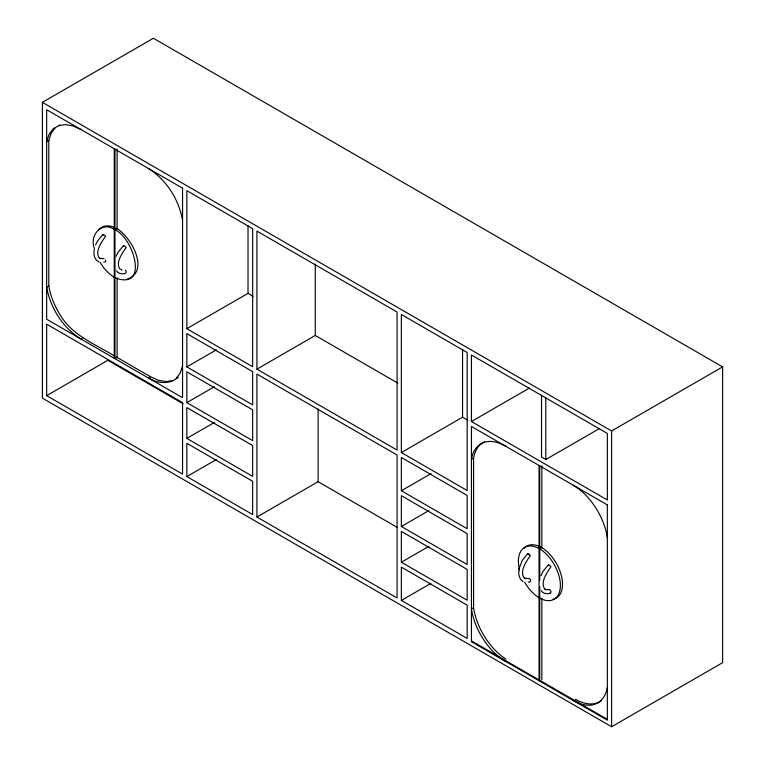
<?xml version="1.0" encoding="UTF-8"?>
<svg xmlns="http://www.w3.org/2000/svg" width="765" height="765" viewBox="0 0 765 765"><rect width="100%" height="100%" fill="white"/><g stroke="black" fill="none" stroke-linecap="round" stroke-linejoin="round"><path stroke-width="1.15" d="M519.11 568.644C518.192 573.176 518.718 578.904 523.031 581.601M94.334 249.132C93.34 253.626 94.028 259.612 98.656 261.869M529.189 578.579L524.513 578.197L525.249 578.617L523.872 577.47C519.617 570.709 526.368 561.491 530.317 555.543C529.963 554.893 527.668 552.741 527.649 554.214M549.433 589.719L545.139 589.356L545.875 589.786L544.498 588.639C540.253 581.869 547.004 572.65 550.953 566.702C550.714 565.88 547.635 563.738 548.467 565.698M104.021 258.637L99.727 258.36L100.464 258.79L99.087 257.7C94.831 251.111 101.649 242.056 105.541 236.28C105.283 235.496 102.233 233.344 103.046 235.247M122.046 270.112L119.723 268.888C115.458 262.29 122.285 253.244 126.168 247.468C125.804 246.837 123.547 244.724 123.5 246.129M519.148 568.443L522.265 560.401L527.592 553.764M113.995 355.649C95.109 344.202 72.79 335.539 60.722 315.849C54.937 306.727 50.633 296.696 48.797 286.024L48.797 140.483L51.14 133.215L55.185 127.765M182.558 365.718L180.215 372.976L176.16 378.426M540.989 575.557L542.901 571.57L548.228 564.933M95.577 244.963L97.49 241.052L102.806 234.511M116.204 256.151L118.126 252.24L123.442 245.699M98.618 230.016C102.309 225.226 109.271 224.786 114.339 227.511M59.794 124.982L53.053 128.998L49.008 134.449L46.655 141.716L48.797 140.483M178.302 377.193C169.859 384.872 157.571 383.552 148.41 377.986L150.542 376.753L158.508 380.31L166.053 381.592L172.775 380.54M42.391 102.338L153.392 38.25L722.609 366.884L722.609 662.662L611.608 726.75L42.391 398.116L42.391 102.338L611.608 430.972L722.609 366.884M48.797 286.024L46.655 287.248C50.442 308.104 62.759 327.621 80.813 338.952L82.945 337.728M46.655 395.648L182.558 474.109L182.558 402.629L46.655 324.169L46.655 395.648L107.846 360.315L183.007 403.71M115.678 357.446L114.253 358.269L114.253 148.754M186.832 328.682L252.651 366.684L252.651 228.659L186.832 190.657L186.832 328.682L248.023 293.358L253.167 296.323M186.832 366.894L252.651 404.886L252.651 371.618L186.832 333.617L186.832 366.894L216.409 349.815M186.832 402.629L252.651 440.63L252.651 409.82L186.832 371.819L186.832 402.629L214.363 386.736M256.916 369.151L397.083 450.078L397.083 312.043L256.916 231.116L256.916 369.151L315.257 335.462L397.714 383.064M186.832 438.374L252.651 476.366L252.651 445.555L186.832 407.563L186.832 438.374L214.363 422.471M186.832 476.576L252.651 514.577L252.651 481.3L186.832 443.298L186.832 476.576L216.409 459.497M256.916 517.035L397.083 597.962L397.083 455.003L256.916 374.075L256.916 517.035L318.106 481.711L397.465 527.525M401.357 452.545L467.176 490.537L467.176 352.512L401.357 314.511L401.357 452.545L462.548 417.212L467.692 420.176M471.441 421.525L607.343 499.985L607.343 433.439L471.441 354.979L471.441 421.525L529.571 387.96M401.357 490.748L467.176 528.749L467.176 495.471L401.357 457.47L401.357 490.748L430.934 473.669M484.494 441.826A49.103 28.353 60 0 0 473.573 458.082L471.441 459.316A49.103 28.353 60 0 1 505.598 446.177M401.357 526.483L467.176 564.484L467.176 533.674L401.357 495.672L401.357 526.483L428.888 510.59M541.524 395.266L541.524 457.059L545.799 459.526L599.177 428.706M401.357 562.227L467.176 600.229L467.176 569.418L401.357 531.417L401.357 562.227L428.888 546.325M401.357 600.429L467.176 638.431L467.176 605.153L401.357 567.152L401.357 600.429L430.934 583.351M541.878 465.847L541.878 547.644L539.746 548.868A30.189 17.432 60 0 0 519.598 570.021M473.573 458.082L473.573 607.62L471.441 608.854A49.103 28.353 60 0 0 505.598 661.429M127.057 279.215C150.542 271.451 130.796 236.05 116.385 228.286L114.253 229.519C133.292 236.347 150.256 291.857 114.253 277.494M541.324 590.628C542.729 595.065 554.941 594.682 549.825 589.748M116.538 270.839C117.992 274.702 129.419 275.237 125.431 270.007M58.58 125.661L65.302 124.599L72.847 125.89L80.813 129.448M549.987 593.477L549.203 593.286M103.791 262.137L105.541 261.707L105.656 259.89M116.385 357.035L150.542 376.753M471.441 640.898L607.343 719.358M148.41 168.472C166.454 179.813 178.771 199.321 182.558 220.177M114.97 277.905L109.443 273.899L104.289 268.534L99.871 262.166M529.581 578.742C531.589 579.631 530.241 583.619 528.223 581.849M528.959 554.176L529.074 555.036M94.344 248.223C89.017 235.19 102.357 220.301 114.97 229.93L117.102 228.697L117.102 149.118M611.608 430.972L611.608 726.75M545.799 397.724L545.799 459.526M541.878 598.125L541.878 679.922M539.746 465.895L539.746 580.568M539.746 586.43L539.746 681.156M539.038 465.483L539.038 680.745M462.548 349.385L462.548 417.212M318.106 409.036L318.106 481.711M315.257 264.068L315.257 335.462M248.023 225.532L248.023 293.358M117.102 277.867L117.102 357.446L114.97 358.67L114.97 149.165M539.746 598.173A30.189 17.432 60 0 1 524.656 582.232M524.13 548.352A30.189 17.432 60 0 1 541.878 547.644M505.952 659.124A49.103 28.353 60 0 1 473.573 607.62M607.343 687.314A49.103 28.353 60 0 1 573.186 700.463M573.186 485.201A49.103 28.353 60 0 1 607.343 537.785M539.038 597.761A30.189 17.432 60 0 0 560.382 585.435A30.189 17.432 60 0 0 539.038 548.467L541.171 547.233A30.189 17.432 60 0 1 561.596 576.523A30.189 17.432 60 0 1 553.028 599.225M601.395 700.664A49.103 28.353 60 0 1 575.328 699.229M182.558 188.19L46.655 109.73L46.655 319.234L182.558 397.704L182.558 188.19M607.343 504.919L471.441 426.459L471.441 641.711L607.343 720.181L607.343 504.919"/></g></svg>
